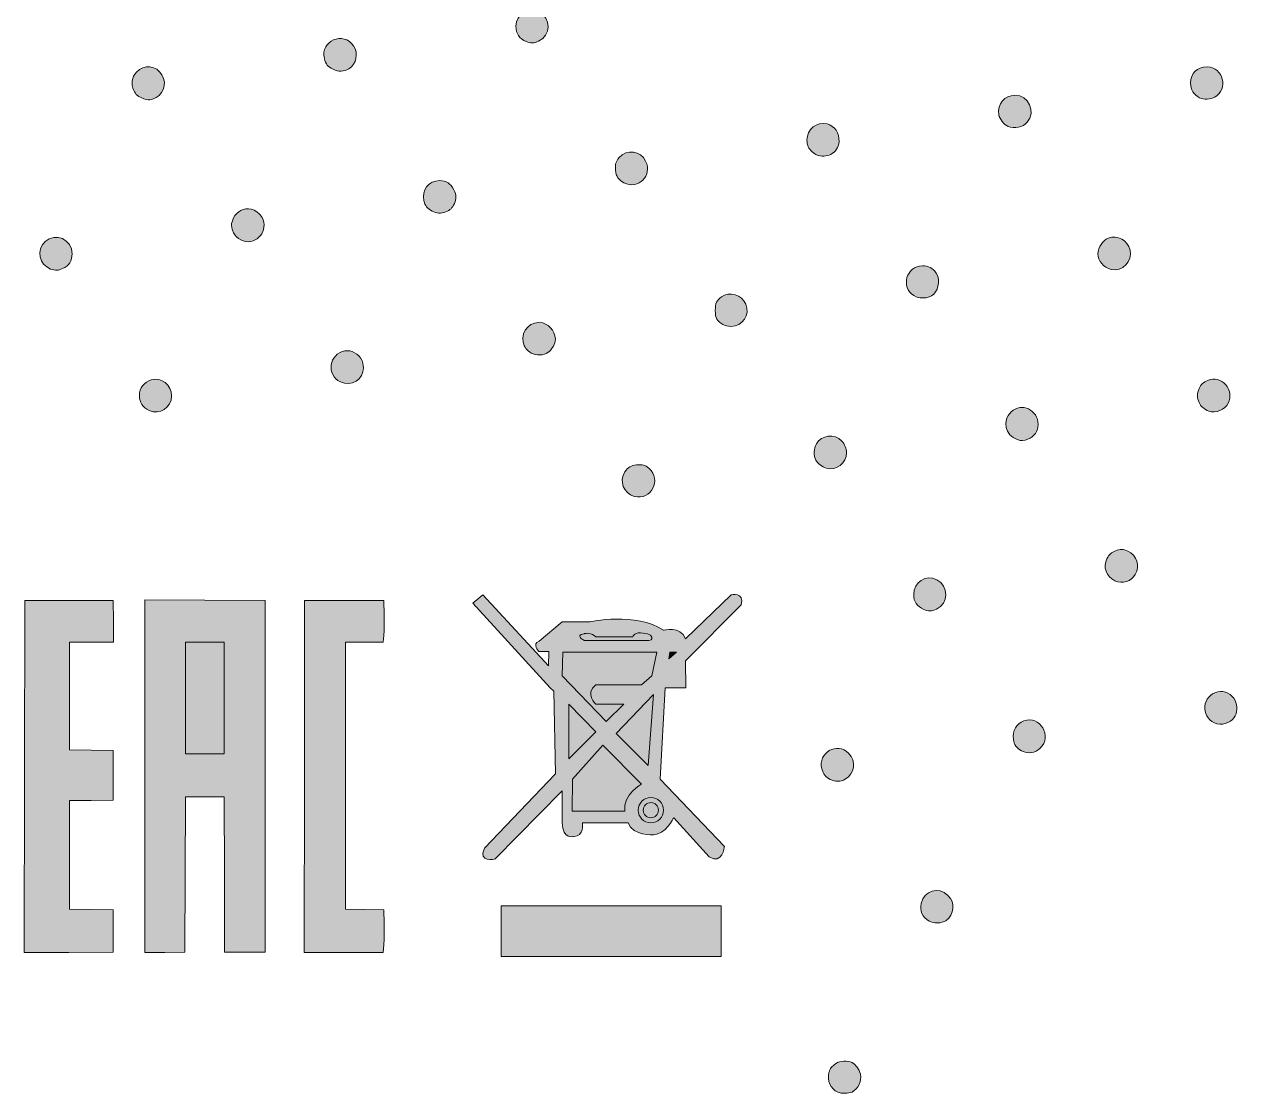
# Model space of a CAD drawing. Extents: x 0 to 500, y 2 to 498.
# Drawn here: x 376.7 to 500, y 2.3 to 111 of the extents above; entities that cross this region are included whole.
import ezdxf

# ---------------------------------------------------------------- set-up
doc = ezdxf.new("R2010")
doc.units = 0
doc.header["$MEASUREMENT"] = 0
doc.layers.add('LAYER_1', color=7, linetype='Continuous', lineweight=0)

# ---------------------------------------------------------------- blocks, each defined once
blk = doc.blocks.new('Block_0')
at = {"layer": 'LAYER_1', "true_color": 0x000000, "transparency": 33554687}
h = blk.add_hatch(color=18, dxfattribs=at)
h.dxf.hatch_style = 2
edge = h.paths.add_edge_path()
edge.add_spline(control_points=[(429.02, 112.25), (427.93, 112.8), (426.69, 112.01), (426.69, 110.76), (426.69, 110.02), (427.02, 109.51), (427.72, 109.21), (428.16, 109.02), (428.53, 109.03), (428.99, 109.24), (430.26, 109.82), (430.27, 111.61), (429.02, 112.25)], knot_values=[0, 0, 0, 0, 1, 1, 1, 2, 2, 2, 3, 3, 3, 4, 4, 4, 4], degree=3, periodic=0)
h = blk.add_hatch(color=18, dxfattribs=at)
h.dxf.hatch_style = 2
edge = h.paths.add_edge_path()
edge.add_spline(control_points=[(410.19, 108.77), (409.18, 110.3), (406.77, 109.28), (407.22, 107.5), (407.37, 106.9), (407.55, 106.67), (408.1, 106.4), (408.66, 106.11), (409.19, 106.13), (409.71, 106.45), (410.47, 106.92), (410.7, 108.01), (410.19, 108.77)], knot_values=[0, 0, 0, 0, 1, 1, 1, 2, 2, 2, 3, 3, 3, 4, 4, 4, 4], degree=3, periodic=0)
h = blk.add_hatch(color=18, dxfattribs=at)
h.dxf.hatch_style = 2
edge = h.paths.add_edge_path()
edge.add_spline(control_points=[(390.71, 105.83), (390.16, 106.78), (388.87, 106.91), (388.12, 106.11), (387.63, 105.59), (387.54, 104.91), (387.85, 104.23), (388.04, 103.81), (388.3, 103.6), (388.86, 103.4), (389.29, 103.24), (389.32, 103.24), (389.75, 103.36), (390.82, 103.66), (391.29, 104.85), (390.71, 105.83)], knot_values=[0, 0, 0, 0, 1, 1, 1, 2, 2, 2, 3, 3, 3, 4, 4, 4, 5, 5, 5, 5], degree=3, periodic=0)
h = blk.add_hatch(color=18, dxfattribs=at)
h.dxf.hatch_style = 2
edge = h.paths.add_edge_path()
edge.add_spline(control_points=[(496.93, 106.63), (495.91, 106.63), (495.25, 105.99), (495.25, 104.99), (495.25, 104.29), (495.53, 103.84), (496.17, 103.5), (496.57, 103.3), (497.29, 103.32), (497.7, 103.55), (499.14, 104.36), (498.57, 106.63), (496.93, 106.63)], knot_values=[0, 0, 0, 0, 1, 1, 1, 2, 2, 2, 3, 3, 3, 4, 4, 4, 4], degree=3, periodic=0)
h = blk.add_hatch(color=18, dxfattribs=at)
h.dxf.hatch_style = 2
edge = h.paths.add_edge_path()
edge.add_spline(control_points=[(477.4, 103.75), (476.33, 103.75), (475.59, 102.84), (475.77, 101.76), (475.84, 101.32), (476.28, 100.77), (476.7, 100.59), (477.36, 100.3), (478.21, 100.49), (478.65, 101.01), (479.56, 102.09), (478.8, 103.75), (477.4, 103.75)], knot_values=[0, 0, 0, 0, 1, 1, 1, 2, 2, 2, 3, 3, 3, 4, 4, 4, 4], degree=3, periodic=0)
h = blk.add_hatch(color=18, dxfattribs=at)
h.dxf.hatch_style = 2
edge = h.paths.add_edge_path()
edge.add_spline(control_points=[(459.52, 99.05), (459.58, 99.93), (459.11, 100.62), (458.3, 100.84), (457.28, 101.11), (456.26, 100.28), (456.26, 99.19), (456.26, 98.96), (456.32, 98.65), (456.39, 98.51), (456.56, 98.18), (456.99, 97.78), (457.29, 97.66), (457.67, 97.51), (458.3, 97.54), (458.69, 97.74), (459.21, 98.01), (459.47, 98.42), (459.52, 99.05)], knot_values=[0, 0, 0, 0, 1, 1, 1, 2, 2, 2, 3, 3, 3, 4, 4, 4, 5, 5, 5, 6, 6, 6, 6], degree=3, periodic=0)
h = blk.add_hatch(color=18, dxfattribs=at)
h.dxf.hatch_style = 2
edge = h.paths.add_edge_path()
edge.add_spline(control_points=[(437.17, 97.41), (436.83, 97.01), (436.76, 96.76), (436.81, 96.12), (436.86, 95.5), (437.12, 95.12), (437.66, 94.85), (439.13, 94.13), (440.59, 95.59), (439.87, 97.06), (439.35, 98.13), (437.97, 98.31), (437.17, 97.41)], knot_values=[0, 0, 0, 0, 1, 1, 1, 2, 2, 2, 3, 3, 3, 4, 4, 4, 4], degree=3, periodic=0)
h = blk.add_hatch(color=18, dxfattribs=at)
h.dxf.hatch_style = 2
edge = h.paths.add_edge_path()
edge.add_spline(control_points=[(420.43, 92.74), (420.66, 93.24), (420.65, 93.6), (420.37, 94.14), (420.05, 94.79), (419.6, 95.08), (418.93, 95.07), (417.81, 95.07), (417.07, 94.12), (417.33, 93.02), (417.44, 92.53), (417.69, 92.22), (418.17, 91.97), (418.64, 91.72), (419.07, 91.7), (419.55, 91.9), (420.02, 92.09), (420.23, 92.29), (420.43, 92.74)], knot_values=[0, 0, 0, 0, 1, 1, 1, 2, 2, 2, 3, 3, 3, 4, 4, 4, 5, 5, 5, 6, 6, 6, 6], degree=3, periodic=0)
h = blk.add_hatch(color=18, dxfattribs=at)
h.dxf.hatch_style = 2
edge = h.paths.add_edge_path()
edge.add_spline(control_points=[(399.79, 92.18), (399.04, 92.32), (398.33, 91.97), (397.98, 91.29), (397.87, 91.06), (397.77, 90.72), (397.77, 90.54), (397.78, 89.84), (398.3, 89.15), (398.97, 88.94), (400.39, 88.52), (401.59, 90.02), (400.88, 91.34), (400.7, 91.68), (400.13, 92.12), (399.79, 92.18)], knot_values=[0, 0, 0, 0, 1, 1, 1, 2, 2, 2, 3, 3, 3, 4, 4, 4, 5, 5, 5, 5], degree=3, periodic=0)
h = blk.add_hatch(color=18, dxfattribs=at)
h.dxf.hatch_style = 2
edge = h.paths.add_edge_path()
edge.add_spline(control_points=[(381.58, 87.64), (381.58, 89.11), (379.89, 89.86), (378.84, 88.87), (377.92, 88.01), (378.22, 86.51), (379.4, 86.09), (379.89, 85.91), (380.16, 85.92), (380.6, 86.13), (381.26, 86.43), (381.58, 86.93), (381.58, 87.64)], knot_values=[0, 0, 0, 0, 1, 1, 1, 2, 2, 2, 3, 3, 3, 4, 4, 4, 4], degree=3, periodic=0)
h = blk.add_hatch(color=18, dxfattribs=at)
h.dxf.hatch_style = 2
edge = h.paths.add_edge_path()
edge.add_spline(control_points=[(486.89, 89.22), (486.32, 89), (485.84, 88.28), (485.83, 87.64), (485.83, 86.92), (486.41, 86.22), (487.17, 86.04), (488.29, 85.77), (489.4, 86.9), (489.11, 88), (488.83, 89.04), (487.84, 89.58), (486.89, 89.22)], knot_values=[0, 0, 0, 0, 1, 1, 1, 2, 2, 2, 3, 3, 3, 4, 4, 4, 4], degree=3, periodic=0)
h = blk.add_hatch(color=18, dxfattribs=at)
h.dxf.hatch_style = 2
edge = h.paths.add_edge_path()
edge.add_spline(control_points=[(469.62, 84.68), (469.65, 85.18), (469.62, 85.3), (469.38, 85.68), (469.05, 86.19), (468.61, 86.42), (467.99, 86.42), (466.36, 86.41), (465.74, 84.22), (467.14, 83.38), (467.43, 83.21), (467.67, 83.15), (468.03, 83.15), (468.98, 83.14), (469.56, 83.7), (469.62, 84.68)], knot_values=[0, 0, 0, 0, 1, 1, 1, 2, 2, 2, 3, 3, 3, 4, 4, 4, 5, 5, 5, 5], degree=3, periodic=0)
h = blk.add_hatch(color=18, dxfattribs=at)
h.dxf.hatch_style = 2
edge = h.paths.add_edge_path()
edge.add_spline(control_points=[(450.05, 82.52), (449.64, 83.47), (448.37, 83.86), (447.57, 83.26), (447.07, 82.89), (446.95, 82.62), (446.95, 81.88), (446.95, 81.09), (447.1, 80.8), (447.7, 80.46), (447.95, 80.32), (448.23, 80.25), (448.54, 80.25), (449.71, 80.25), (450.51, 81.44), (450.05, 82.52)], knot_values=[0, 0, 0, 0, 1, 1, 1, 2, 2, 2, 3, 3, 3, 4, 4, 4, 5, 5, 5, 5], degree=3, periodic=0)
h = blk.add_hatch(color=18, dxfattribs=at)
h.dxf.hatch_style = 2
edge = h.paths.add_edge_path()
edge.add_spline(control_points=[(430.67, 78.72), (430.82, 79.47), (430.2, 80.4), (429.42, 80.61), (428.27, 80.92), (427.16, 79.82), (427.43, 78.64), (427.54, 78.14), (427.78, 77.82), (428.24, 77.55), (428.71, 77.28), (429.54, 77.3), (429.94, 77.59), (430.29, 77.85), (430.6, 78.33), (430.67, 78.72)], knot_values=[0, 0, 0, 0, 1, 1, 1, 2, 2, 2, 3, 3, 3, 4, 4, 4, 5, 5, 5, 5], degree=3, periodic=0)
h = blk.add_hatch(color=18, dxfattribs=at)
h.dxf.hatch_style = 2
edge = h.paths.add_edge_path()
edge.add_spline(control_points=[(411.03, 76.84), (410.71, 77.47), (409.93, 77.88), (409.3, 77.77), (407.67, 77.47), (407.37, 75.3), (408.86, 74.62), (409.97, 74.11), (411.18, 74.86), (411.18, 76.06), (411.18, 76.33), (411.11, 76.68), (411.03, 76.84)], knot_values=[0, 0, 0, 0, 1, 1, 1, 2, 2, 2, 3, 3, 3, 4, 4, 4, 4], degree=3, periodic=0)
h = blk.add_hatch(color=18, dxfattribs=at)
h.dxf.hatch_style = 2
edge = h.paths.add_edge_path()
edge.add_spline(control_points=[(499.08, 72.44), (499.75, 73.83), (498.38, 75.35), (496.99, 74.77), (496.52, 74.57), (496.31, 74.37), (496.11, 73.93), (495.89, 73.45), (495.89, 73), (496.11, 72.51), (496.29, 72.12), (496.62, 71.83), (497.1, 71.65), (497.1, 71.65), (497.1, 71.65), (497.1, 71.65), (497.8, 71.39), (498.74, 71.77), (499.08, 72.44)], knot_values=[0, 0, 0, 0, 1, 1, 1, 2, 2, 2, 3, 3, 3, 4, 4, 4, 5, 5, 5, 6, 6, 6, 6], degree=3, periodic=0)
h = blk.add_hatch(color=18, dxfattribs=at)
h.dxf.hatch_style = 2
edge = h.paths.add_edge_path()
edge.add_spline(control_points=[(389.63, 74.83), (388.89, 74.6), (388.42, 73.98), (388.42, 73.23), (388.42, 72.52), (388.74, 72.03), (389.4, 71.71), (390.47, 71.2), (391.69, 72), (391.69, 73.19), (391.68, 74.3), (390.64, 75.13), (389.63, 74.83)], knot_values=[0, 0, 0, 0, 1, 1, 1, 2, 2, 2, 3, 3, 3, 4, 4, 4, 4], degree=3, periodic=0)
h = blk.add_hatch(color=18, dxfattribs=at)
h.dxf.hatch_style = 2
edge = h.paths.add_edge_path()
edge.add_spline(control_points=[(478.7, 68.78), (479.38, 69.07), (479.75, 69.59), (479.75, 70.28), (479.75, 71.79), (478.08, 72.57), (477, 71.56), (476.06, 70.68), (476.41, 69.18), (477.64, 68.75), (477.64, 68.75), (477.64, 68.75), (477.64, 68.75), (478.04, 68.61), (478.3, 68.62), (478.7, 68.78)], knot_values=[0, 0, 0, 0, 1, 1, 1, 2, 2, 2, 3, 3, 3, 4, 4, 4, 5, 5, 5, 5], degree=3, periodic=0)
h = blk.add_hatch(color=18, dxfattribs=at)
h.dxf.hatch_style = 2
edge = h.paths.add_edge_path()
edge.add_spline(control_points=[(459.78, 68.63), (459.08, 69.39), (457.74, 69.22), (457.22, 68.31), (456.97, 67.87), (456.93, 67.09), (457.15, 66.67), (457.32, 66.33), (457.8, 65.97), (458.22, 65.85), (459.23, 65.56), (460.28, 66.37), (460.28, 67.42), (460.28, 67.84), (460.1, 68.27), (459.78, 68.63)], knot_values=[0, 0, 0, 0, 1, 1, 1, 2, 2, 2, 3, 3, 3, 4, 4, 4, 5, 5, 5, 5], degree=3, periodic=0)
h = blk.add_hatch(color=18, dxfattribs=at)
h.dxf.hatch_style = 2
edge = h.paths.add_edge_path()
edge.add_spline(control_points=[(438.93, 66.18), (438.42, 66.13), (438.07, 65.92), (437.76, 65.48), (437.14, 64.55), (437.63, 63.26), (438.71, 62.98), (440.44, 62.54), (441.55, 64.65), (440.2, 65.83), (439.81, 66.17), (439.55, 66.24), (438.93, 66.18)], knot_values=[0, 0, 0, 0, 1, 1, 1, 2, 2, 2, 3, 3, 3, 4, 4, 4, 4], degree=3, periodic=0)
h = blk.add_hatch(color=18, dxfattribs=at)
h.dxf.hatch_style = 2
edge = h.paths.add_edge_path()
edge.add_spline(control_points=[(488.88, 57.42), (488.41, 57.63), (488.08, 57.64), (487.63, 57.45), (487.19, 57.27), (486.97, 57.07), (486.75, 56.64), (486.32, 55.79), (486.67, 54.82), (487.56, 54.41), (488.34, 54.05), (489.2, 54.31), (489.63, 55.04), (490.13, 55.89), (489.77, 57.01), (488.88, 57.42)], knot_values=[0, 0, 0, 0, 1, 1, 1, 2, 2, 2, 3, 3, 3, 4, 4, 4, 5, 5, 5, 5], degree=3, periodic=0)
h = blk.add_hatch(color=18, dxfattribs=at)
h.dxf.hatch_style = 2
edge = h.paths.add_edge_path()
edge.add_spline(control_points=[(469.42, 51.51), (470.68, 52.08), (470.7, 53.87), (469.45, 54.51), (468.36, 55.07), (467.11, 54.27), (467.11, 53.01), (467.11, 52.28), (467.45, 51.78), (468.14, 51.48), (468.14, 51.48), (468.14, 51.48), (468.14, 51.48), (468.58, 51.29), (468.95, 51.3), (469.42, 51.51)], knot_values=[0, 0, 0, 0, 1, 1, 1, 2, 2, 2, 3, 3, 3, 4, 4, 4, 5, 5, 5, 5], degree=3, periodic=0)
h = blk.add_hatch(color=18, dxfattribs=at)
h.dxf.hatch_style = 2
edge = h.paths.add_edge_path()
edge.add_spline(control_points=[(499.78, 42.23), (499.43, 42.92), (498.73, 43.27), (498.01, 43.11), (496.44, 42.76), (496.21, 40.6), (497.67, 39.95), (498.34, 39.65), (499.27, 39.9), (499.69, 40.49), (500, 40.92), (500.04, 41.72), (499.78, 42.23)], knot_values=[0, 0, 0, 0, 1, 1, 1, 2, 2, 2, 3, 3, 3, 4, 4, 4, 4], degree=3, periodic=0)
h = blk.add_hatch(color=18, dxfattribs=at)
h.dxf.hatch_style = 2
edge = h.paths.add_edge_path()
edge.add_spline(control_points=[(478.3, 40.15), (477.52, 39.85), (477.14, 39.18), (477.24, 38.28), (477.3, 37.75), (477.58, 37.36), (478.08, 37.11), (478.75, 36.78), (479.44, 36.88), (479.97, 37.37), (481.25, 38.57), (479.93, 40.77), (478.3, 40.15)], knot_values=[0, 0, 0, 0, 1, 1, 1, 2, 2, 2, 3, 3, 3, 4, 4, 4, 4], degree=3, periodic=0)
h = blk.add_hatch(color=18, dxfattribs=at)
h.dxf.hatch_style = 2
edge = h.paths.add_edge_path()
edge.add_spline(control_points=[(460.5, 36.86), (459.34, 38.07), (457.33, 36.91), (457.77, 35.29), (457.91, 34.75), (458.16, 34.44), (458.62, 34.21), (459.14, 33.96), (459.67, 33.96), (460.14, 34.23), (461.12, 34.79), (461.3, 36.05), (460.5, 36.86)], knot_values=[0, 0, 0, 0, 1, 1, 1, 2, 2, 2, 3, 3, 3, 4, 4, 4, 4], degree=3, periodic=0)
h = blk.add_hatch(color=18, dxfattribs=at)
h.dxf.hatch_style = 2
edge = h.paths.add_edge_path()
edge.add_spline(control_points=[(470.59, 22.42), (469.66, 23.35), (468.15, 22.9), (467.86, 21.61), (467.7, 20.88), (468, 20.2), (468.67, 19.81), (469.13, 19.54), (469.97, 19.56), (470.37, 19.85), (471.26, 20.52), (471.36, 21.65), (470.59, 22.42)], knot_values=[0, 0, 0, 0, 1, 1, 1, 2, 2, 2, 3, 3, 3, 4, 4, 4, 4], degree=3, periodic=0)
h = blk.add_hatch(color=18, dxfattribs=at)
h.dxf.hatch_style = 2
edge = h.paths.add_edge_path()
edge.add_spline(control_points=[(460.84, 2.43), (461.48, 2.76), (461.85, 3.56), (461.7, 4.25), (461.59, 4.72), (461.21, 5.24), (460.84, 5.43), (460.39, 5.66), (459.62, 5.61), (459.2, 5.32), (458.74, 5.01), (458.63, 4.86), (458.5, 4.41), (458.28, 3.62), (458.68, 2.74), (459.39, 2.42), (459.39, 2.42), (459.39, 2.42), (459.39, 2.42), (459.77, 2.26), (460.51, 2.26), (460.84, 2.43)], knot_values=[0, 0, 0, 0, 1, 1, 1, 2, 2, 2, 3, 3, 3, 4, 4, 4, 5, 5, 5, 6, 6, 6, 7, 7, 7, 7], degree=3, periodic=0)
at = {"layer": 'LAYER_1'}
for points, knots in [([(429.02, 112.25), (427.93, 112.8), (426.69, 112.01), (426.69, 110.76), (426.69, 110.02), (427.02, 109.51), (427.72, 109.21), (428.16, 109.02), (428.53, 109.03), (428.99, 109.24), (430.26, 109.82), (430.27, 111.61), (429.02, 112.25)], [0, 0, 0, 0, 1, 1, 1, 2, 2, 2, 3, 3, 3, 4, 4, 4, 4]), ([(410.19, 108.77), (409.18, 110.3), (406.77, 109.28), (407.22, 107.5), (407.37, 106.9), (407.55, 106.67), (408.1, 106.4), (408.66, 106.11), (409.19, 106.13), (409.71, 106.45), (410.47, 106.92), (410.7, 108.01), (410.19, 108.77)], [0, 0, 0, 0, 1, 1, 1, 2, 2, 2, 3, 3, 3, 4, 4, 4, 4]), ([(390.71, 105.83), (390.16, 106.78), (388.87, 106.91), (388.12, 106.11), (387.63, 105.59), (387.54, 104.91), (387.85, 104.23), (388.04, 103.81), (388.3, 103.6), (388.86, 103.4), (389.29, 103.24), (389.32, 103.24), (389.75, 103.36), (390.82, 103.66), (391.29, 104.85), (390.71, 105.83)], [0, 0, 0, 0, 1, 1, 1, 2, 2, 2, 3, 3, 3, 4, 4, 4, 5, 5, 5, 5]), ([(496.93, 106.63), (495.91, 106.63), (495.25, 105.99), (495.25, 104.99), (495.25, 104.29), (495.53, 103.84), (496.17, 103.5), (496.57, 103.3), (497.29, 103.32), (497.7, 103.55), (499.14, 104.36), (498.57, 106.63), (496.93, 106.63)], [0, 0, 0, 0, 1, 1, 1, 2, 2, 2, 3, 3, 3, 4, 4, 4, 4]), ([(477.4, 103.75), (476.33, 103.75), (475.59, 102.84), (475.77, 101.76), (475.84, 101.32), (476.28, 100.77), (476.7, 100.59), (477.36, 100.3), (478.21, 100.49), (478.65, 101.01), (479.56, 102.09), (478.8, 103.75), (477.4, 103.75)], [0, 0, 0, 0, 1, 1, 1, 2, 2, 2, 3, 3, 3, 4, 4, 4, 4]), ([(459.52, 99.05), (459.58, 99.93), (459.11, 100.62), (458.3, 100.84), (457.28, 101.11), (456.26, 100.28), (456.26, 99.19), (456.26, 98.96), (456.32, 98.65), (456.39, 98.51), (456.56, 98.18), (456.99, 97.78), (457.29, 97.66), (457.67, 97.51), (458.3, 97.54), (458.69, 97.74), (459.21, 98.01), (459.47, 98.42), (459.52, 99.05)], [0, 0, 0, 0, 1, 1, 1, 2, 2, 2, 3, 3, 3, 4, 4, 4, 5, 5, 5, 6, 6, 6, 6]), ([(437.17, 97.41), (436.83, 97.01), (436.76, 96.76), (436.81, 96.12), (436.86, 95.5), (437.12, 95.12), (437.66, 94.85), (439.13, 94.13), (440.59, 95.59), (439.87, 97.06), (439.35, 98.13), (437.97, 98.31), (437.17, 97.41)], [0, 0, 0, 0, 1, 1, 1, 2, 2, 2, 3, 3, 3, 4, 4, 4, 4]), ([(420.43, 92.74), (420.66, 93.24), (420.65, 93.6), (420.37, 94.14), (420.05, 94.79), (419.6, 95.08), (418.93, 95.07), (417.81, 95.07), (417.07, 94.12), (417.33, 93.02), (417.44, 92.53), (417.69, 92.22), (418.17, 91.97), (418.64, 91.72), (419.07, 91.7), (419.55, 91.9), (420.02, 92.09), (420.23, 92.29), (420.43, 92.74)], [0, 0, 0, 0, 1, 1, 1, 2, 2, 2, 3, 3, 3, 4, 4, 4, 5, 5, 5, 6, 6, 6, 6]), ([(399.79, 92.18), (399.04, 92.32), (398.33, 91.97), (397.98, 91.29), (397.87, 91.06), (397.77, 90.72), (397.77, 90.54), (397.78, 89.84), (398.3, 89.15), (398.97, 88.94), (400.39, 88.52), (401.59, 90.02), (400.88, 91.34), (400.7, 91.68), (400.13, 92.12), (399.79, 92.18)], [0, 0, 0, 0, 1, 1, 1, 2, 2, 2, 3, 3, 3, 4, 4, 4, 5, 5, 5, 5]), ([(381.58, 87.64), (381.58, 89.11), (379.89, 89.86), (378.84, 88.87), (377.92, 88.01), (378.22, 86.51), (379.4, 86.09), (379.89, 85.91), (380.16, 85.92), (380.6, 86.13), (381.26, 86.43), (381.58, 86.93), (381.58, 87.64)], [0, 0, 0, 0, 1, 1, 1, 2, 2, 2, 3, 3, 3, 4, 4, 4, 4]), ([(486.89, 89.22), (486.32, 89), (485.84, 88.28), (485.83, 87.64), (485.83, 86.92), (486.41, 86.22), (487.17, 86.04), (488.29, 85.77), (489.4, 86.9), (489.11, 88), (488.83, 89.04), (487.84, 89.58), (486.89, 89.22)], [0, 0, 0, 0, 1, 1, 1, 2, 2, 2, 3, 3, 3, 4, 4, 4, 4]), ([(469.62, 84.68), (469.65, 85.18), (469.62, 85.3), (469.38, 85.68), (469.05, 86.19), (468.61, 86.42), (467.99, 86.42), (466.36, 86.41), (465.74, 84.22), (467.14, 83.38), (467.43, 83.21), (467.67, 83.15), (468.03, 83.15), (468.98, 83.14), (469.56, 83.7), (469.62, 84.68)], [0, 0, 0, 0, 1, 1, 1, 2, 2, 2, 3, 3, 3, 4, 4, 4, 5, 5, 5, 5]), ([(450.05, 82.52), (449.64, 83.47), (448.37, 83.86), (447.57, 83.26), (447.07, 82.89), (446.95, 82.62), (446.95, 81.88), (446.95, 81.09), (447.1, 80.8), (447.7, 80.46), (447.95, 80.32), (448.23, 80.25), (448.54, 80.25), (449.71, 80.25), (450.51, 81.44), (450.05, 82.52)], [0, 0, 0, 0, 1, 1, 1, 2, 2, 2, 3, 3, 3, 4, 4, 4, 5, 5, 5, 5]), ([(430.67, 78.72), (430.82, 79.47), (430.2, 80.4), (429.42, 80.61), (428.27, 80.92), (427.16, 79.82), (427.43, 78.64), (427.54, 78.14), (427.78, 77.82), (428.24, 77.55), (428.71, 77.28), (429.54, 77.3), (429.94, 77.59), (430.29, 77.85), (430.6, 78.33), (430.67, 78.72)], [0, 0, 0, 0, 1, 1, 1, 2, 2, 2, 3, 3, 3, 4, 4, 4, 5, 5, 5, 5]), ([(411.03, 76.84), (410.71, 77.47), (409.93, 77.88), (409.3, 77.77), (407.67, 77.47), (407.37, 75.3), (408.86, 74.62), (409.97, 74.11), (411.18, 74.86), (411.18, 76.06), (411.18, 76.33), (411.11, 76.68), (411.03, 76.84)], [0, 0, 0, 0, 1, 1, 1, 2, 2, 2, 3, 3, 3, 4, 4, 4, 4]), ([(499.08, 72.44), (499.75, 73.83), (498.38, 75.35), (496.99, 74.77), (496.52, 74.57), (496.31, 74.37), (496.11, 73.93), (495.89, 73.45), (495.89, 73), (496.11, 72.51), (496.29, 72.12), (496.62, 71.83), (497.1, 71.65), (497.1, 71.65), (497.1, 71.65), (497.1, 71.65), (497.8, 71.39), (498.74, 71.77), (499.08, 72.44)], [0, 0, 0, 0, 1, 1, 1, 2, 2, 2, 3, 3, 3, 4, 4, 4, 5, 5, 5, 6, 6, 6, 6]), ([(389.63, 74.83), (388.89, 74.6), (388.42, 73.98), (388.42, 73.23), (388.42, 72.52), (388.74, 72.03), (389.4, 71.71), (390.47, 71.2), (391.69, 72), (391.69, 73.19), (391.68, 74.3), (390.64, 75.13), (389.63, 74.83)], [0, 0, 0, 0, 1, 1, 1, 2, 2, 2, 3, 3, 3, 4, 4, 4, 4]), ([(478.7, 68.78), (479.38, 69.07), (479.75, 69.59), (479.75, 70.28), (479.75, 71.79), (478.08, 72.57), (477, 71.56), (476.06, 70.68), (476.41, 69.18), (477.64, 68.75), (477.64, 68.75), (477.64, 68.75), (477.64, 68.75), (478.04, 68.61), (478.3, 68.62), (478.7, 68.78)], [0, 0, 0, 0, 1, 1, 1, 2, 2, 2, 3, 3, 3, 4, 4, 4, 5, 5, 5, 5]), ([(459.78, 68.63), (459.08, 69.39), (457.74, 69.22), (457.22, 68.31), (456.97, 67.87), (456.93, 67.09), (457.15, 66.67), (457.32, 66.33), (457.8, 65.97), (458.22, 65.85), (459.23, 65.56), (460.28, 66.37), (460.28, 67.42), (460.28, 67.84), (460.1, 68.27), (459.78, 68.63)], [0, 0, 0, 0, 1, 1, 1, 2, 2, 2, 3, 3, 3, 4, 4, 4, 5, 5, 5, 5]), ([(438.93, 66.18), (438.42, 66.13), (438.07, 65.92), (437.76, 65.48), (437.14, 64.55), (437.63, 63.26), (438.71, 62.98), (440.44, 62.54), (441.55, 64.65), (440.2, 65.83), (439.81, 66.17), (439.55, 66.24), (438.93, 66.18)], [0, 0, 0, 0, 1, 1, 1, 2, 2, 2, 3, 3, 3, 4, 4, 4, 4]), ([(488.88, 57.42), (488.41, 57.63), (488.08, 57.64), (487.63, 57.45), (487.19, 57.27), (486.97, 57.07), (486.75, 56.64), (486.32, 55.79), (486.67, 54.82), (487.56, 54.41), (488.34, 54.05), (489.2, 54.31), (489.63, 55.04), (490.13, 55.89), (489.77, 57.01), (488.88, 57.42)], [0, 0, 0, 0, 1, 1, 1, 2, 2, 2, 3, 3, 3, 4, 4, 4, 5, 5, 5, 5]), ([(469.42, 51.51), (470.68, 52.08), (470.7, 53.87), (469.45, 54.51), (468.36, 55.07), (467.11, 54.27), (467.11, 53.01), (467.11, 52.28), (467.45, 51.78), (468.14, 51.48), (468.14, 51.48), (468.14, 51.48), (468.14, 51.48), (468.58, 51.29), (468.95, 51.3), (469.42, 51.51)], [0, 0, 0, 0, 1, 1, 1, 2, 2, 2, 3, 3, 3, 4, 4, 4, 5, 5, 5, 5]), ([(499.78, 42.23), (499.43, 42.92), (498.73, 43.27), (498.01, 43.11), (496.44, 42.76), (496.21, 40.6), (497.67, 39.95), (498.34, 39.65), (499.27, 39.9), (499.69, 40.49), (500, 40.92), (500.04, 41.72), (499.78, 42.23)], [0, 0, 0, 0, 1, 1, 1, 2, 2, 2, 3, 3, 3, 4, 4, 4, 4]), ([(478.3, 40.15), (477.52, 39.85), (477.14, 39.18), (477.24, 38.28), (477.3, 37.75), (477.58, 37.36), (478.08, 37.11), (478.75, 36.78), (479.44, 36.88), (479.97, 37.37), (481.25, 38.57), (479.93, 40.77), (478.3, 40.15)], [0, 0, 0, 0, 1, 1, 1, 2, 2, 2, 3, 3, 3, 4, 4, 4, 4]), ([(460.5, 36.86), (459.34, 38.07), (457.33, 36.91), (457.77, 35.29), (457.91, 34.75), (458.16, 34.44), (458.62, 34.21), (459.14, 33.96), (459.67, 33.96), (460.14, 34.23), (461.12, 34.79), (461.3, 36.05), (460.5, 36.86)], [0, 0, 0, 0, 1, 1, 1, 2, 2, 2, 3, 3, 3, 4, 4, 4, 4]), ([(470.59, 22.42), (469.66, 23.35), (468.15, 22.9), (467.86, 21.61), (467.7, 20.88), (468, 20.2), (468.67, 19.81), (469.13, 19.54), (469.97, 19.56), (470.37, 19.85), (471.26, 20.52), (471.36, 21.65), (470.59, 22.42)], [0, 0, 0, 0, 1, 1, 1, 2, 2, 2, 3, 3, 3, 4, 4, 4, 4]), ([(460.84, 2.43), (461.48, 2.76), (461.85, 3.56), (461.7, 4.25), (461.59, 4.72), (461.21, 5.24), (460.84, 5.43), (460.39, 5.66), (459.62, 5.61), (459.2, 5.32), (458.74, 5.01), (458.63, 4.86), (458.5, 4.41), (458.28, 3.62), (458.68, 2.74), (459.39, 2.42), (459.39, 2.42), (459.39, 2.42), (459.39, 2.42), (459.77, 2.26), (460.51, 2.26), (460.84, 2.43)], [0, 0, 0, 0, 1, 1, 1, 2, 2, 2, 3, 3, 3, 4, 4, 4, 5, 5, 5, 6, 6, 6, 7, 7, 7, 7])]:
    blk.add_open_spline(points, degree=3, knots=knots, dxfattribs=at)

msp = doc.modelspace()

# ---------------------------------------------------------------- hatches: boundary and pattern name
at = {"layer": 'LAYER_1', "true_color": 0x000000, "transparency": 33554687}
h = msp.add_hatch(color=18, dxfattribs=at)
h.dxf.hatch_style = 2
edge = h.paths.add_edge_path()
edge.add_spline(control_points=[(430.15, 43.53), (430.15, 43.53), (422.29, 52.11), (422.29, 52.11), (422.29, 52.11), (423.32, 52.97), (423.32, 52.97), (423.32, 52.97), (430.01, 45.76), (430.01, 45.76), (430.01, 45.76), (430.02, 47.21), (430.02, 47.21), (430.02, 47.21), (429.02, 47.21), (429.02, 47.21), (429.02, 47.21), (428.26, 47.99), (429.05, 48.25), (429.05, 48.25), (431.39, 50.22), (431.39, 50.22), (431.39, 50.22), (434.13, 50.22), (434.13, 50.22), (434.13, 50.22), (438.94, 51.25), (441.69, 49.37), (441.69, 49.37), (443.41, 49.88), (443.92, 48.51), (443.92, 48.51), (448.56, 52.97), (448.56, 52.97), (448.56, 52.97), (449.93, 53.31), (449.59, 51.94), (449.59, 51.94), (443.92, 46.27), (443.92, 46.27), (443.92, 46.27), (443.95, 43.53), (443.95, 43.53), (443.95, 43.53), (441.85, 43.53), (441.85, 43.53), (441.85, 43.53), (441.35, 34.25), (441.35, 34.25), (441.35, 34.25), (447.87, 27.38), (447.87, 27.38), (447.87, 27.38), (447.7, 25.5), (446.33, 26.35), (446.33, 26.35), (442.72, 30.3), (442.72, 30.3), (442.72, 30.3), (441.86, 28.59), (440.66, 28.59), (440.66, 28.59), (438.6, 28.41), (438.08, 29.79), (438.08, 29.79), (433.45, 29.79), (433.45, 29.79), (433.45, 29.79), (433.62, 28.41), (432.59, 28.41), (432.59, 28.41), (431.39, 28.07), (431.39, 29.79), (431.39, 29.79), (431.39, 33.05), (431.39, 33.05), (431.39, 33.05), (424.56, 26.13), (424.56, 26.13), (424.56, 26.13), (422.8, 25.67), (423.49, 27.21), (423.49, 27.21), (430.7, 34.77), (430.7, 34.77), (430.7, 34.77), (430.53, 43.18), (430.53, 43.18), (430.53, 43.18), (430.15, 43.53), (430.15, 43.53)], knot_values=[0, 0, 0, 0, 1, 1, 1, 2, 2, 2, 3, 3, 3, 4, 4, 4, 5, 5, 5, 6, 6, 6, 7, 7, 7, 8, 8, 8, 9, 9, 9, 10, 10, 10, 11, 11, 11, 12, 12, 12, 13, 13, 13, 14, 14, 14, 15, 15, 15, 16, 16, 16, 17, 17, 17, 18, 18, 18, 19, 19, 19, 20, 20, 20, 21, 21, 21, 22, 22, 22, 23, 23, 23, 24, 24, 24, 25, 25, 25, 26, 26, 26, 27, 27, 27, 28, 28, 28, 29, 29, 29, 30, 30, 30, 30], degree=3, periodic=0)
h = msp.add_hatch(color=18, dxfattribs=at)
h.dxf.hatch_style = 2
h.paths.add_polyline_path([(376.74, 34.51), (376.76, 52.4), (381.26, 52.4), (385.75, 52.4), (385.77, 50.28), (385.8, 48.15), (383.55, 48.15), (381.3, 48.15), (381.3, 42.67), (381.3, 37.2), (383.53, 37.18), (385.75, 37.15), (385.75, 34.62), (385.75, 32.1), (383.53, 32.07), (381.3, 32.05), (381.3, 26.53), (381.3, 21.01), (383.53, 20.99), (385.75, 20.96), (385.75, 18.81), (385.75, 16.66), (381.23, 16.63), (376.72, 16.61)])
h = msp.add_hatch(color=18, dxfattribs=at)
h.dxf.hatch_style = 2
h.paths.add_polyline_path([(388.98, 34.53), (388.98, 52.45), (395.08, 52.43), (401.19, 52.4), (401.19, 34.53), (401.19, 16.66), (399.13, 16.66), (397.07, 16.66), (397.05, 24.54), (397.02, 32.43), (395.06, 32.43), (393.09, 32.43), (393.07, 24.54), (393.05, 16.66), (391.01, 16.63), (388.98, 16.61)])
h = msp.add_hatch(color=18, dxfattribs=at)
h.dxf.hatch_style = 2
edge = h.paths.add_edge_path()
edge.add_spline(control_points=[(413.29, 19.56), (413.31, 18.79), (413.29, 17.81), (413.26, 17.38), (413.26, 17.38), (413.2, 16.61), (413.2, 16.61), (413.2, 16.61), (409.18, 16.61), (409.18, 16.61), (409.18, 16.61), (405.16, 16.61), (405.16, 16.61), (405.16, 16.61), (405.19, 34.51), (405.19, 34.51), (405.19, 34.51), (405.21, 52.4), (405.21, 52.4), (405.21, 52.4), (409.24, 52.4), (409.24, 52.4), (409.24, 52.4), (413.26, 52.4), (413.26, 52.4), (413.26, 52.4), (413.29, 50.95), (413.29, 50.95), (413.3, 50.16), (413.29, 49.2), (413.26, 48.82), (413.26, 48.82), (413.2, 48.15), (413.2, 48.15), (413.2, 48.15), (411.29, 48.15), (411.29, 48.15), (411.29, 48.15), (409.38, 48.15), (409.38, 48.15), (409.38, 48.15), (409.38, 34.58), (409.38, 34.58), (409.38, 34.58), (409.38, 21.01), (409.38, 21.01), (409.38, 21.01), (411.32, 20.99), (411.32, 20.99), (411.32, 20.99), (413.26, 20.96), (413.26, 20.96), (413.26, 20.96), (413.29, 19.56), (413.29, 19.56)], knot_values=[0, 0, 0, 0, 1, 1, 1, 2, 2, 2, 3, 3, 3, 4, 4, 4, 5, 5, 5, 6, 6, 6, 7, 7, 7, 8, 8, 8, 9, 9, 9, 10, 10, 10, 11, 11, 11, 12, 12, 12, 13, 13, 13, 14, 14, 14, 15, 15, 15, 16, 16, 16, 17, 17, 17, 18, 18, 18, 18], degree=3, periodic=0)
h = msp.add_hatch(color=18, dxfattribs=at)
h.dxf.hatch_style = 2
h.paths.add_polyline_path([(397.02, 42.48), (397.02, 48.15), (395.06, 48.15), (393.09, 48.15), (393.09, 42.48), (393.09, 36.82), (395.06, 36.82), (397.02, 36.82)])
h = msp.add_hatch(color=18, dxfattribs=at)
h.dxf.hatch_style = 2
edge = h.paths.add_edge_path()
edge.add_spline(control_points=[(433.62, 48.33), (433.62, 48.33), (432.59, 48.85), (433.62, 49.02), (433.62, 49.02), (434.13, 49.19), (434.65, 48.85), (434.65, 48.85), (434.82, 48.7), (434.82, 48.7), (434.82, 48.7), (438.56, 48.7), (438.56, 48.7), (438.56, 48.7), (438.77, 49.28), (439.63, 49.06), (439.63, 49.06), (440.49, 49.02), (440.49, 48.68), (440.49, 48.68), (440.61, 48.33), (440.2, 48.33), (440.2, 48.33), (433.62, 48.33), (433.62, 48.33)], knot_values=[0, 0, 0, 0, 1, 1, 1, 2, 2, 2, 3, 3, 3, 4, 4, 4, 5, 5, 5, 6, 6, 6, 7, 7, 7, 8, 8, 8, 8], degree=3, periodic=0)
h = msp.add_hatch(color=18, dxfattribs=at)
h.dxf.hatch_style = 2
edge = h.paths.add_edge_path()
edge.add_spline(control_points=[(435.85, 40.09), (435.85, 40.09), (437.66, 41.86), (437.66, 41.86), (437.66, 41.86), (434.82, 41.86), (434.82, 41.86), (434.82, 41.86), (433.62, 42.9), (434.82, 43.82), (434.82, 43.82), (439.46, 43.82), (439.46, 43.82), (439.46, 43.82), (440.49, 44.73), (440.49, 44.73), (440.49, 44.73), (441, 47.13), (441, 47.13), (441, 47.13), (431.45, 47.13), (431.45, 47.13), (431.45, 47.13), (431.39, 44.73), (431.39, 44.73), (431.39, 44.73), (435.85, 40.09), (435.85, 40.09)], knot_values=[0, 0, 0, 0, 1, 1, 1, 2, 2, 2, 3, 3, 3, 4, 4, 4, 5, 5, 5, 6, 6, 6, 7, 7, 7, 8, 8, 8, 9, 9, 9, 9], degree=3, periodic=0)
h = msp.add_hatch(color=18, dxfattribs=at)
h.dxf.hatch_style = 2
h.paths.add_polyline_path([(442.32, 47.13), (442.21, 46.45), (443, 47.13)])
h = msp.add_hatch(color=18, dxfattribs=at)
h.dxf.hatch_style = 2
h.paths.add_polyline_path([(436.88, 38.89), (440.66, 42.84), (440.14, 35.63)])
h = msp.add_hatch(color=18, dxfattribs=at)
h.dxf.hatch_style = 2
h.paths.add_polyline_path([(432.07, 36.31), (434.82, 39.06), (432.07, 41.86)])
h = msp.add_hatch(color=18, dxfattribs=at)
h.dxf.hatch_style = 2
edge = h.paths.add_edge_path()
edge.add_spline(control_points=[(432.42, 34.25), (432.42, 34.25), (435.51, 37.69), (435.51, 37.69), (435.51, 37.69), (439.46, 33.74), (439.46, 33.74), (439.46, 33.74), (437.57, 32.71), (437.74, 30.99), (437.74, 30.99), (432.39, 30.99), (432.39, 30.99), (432.39, 30.99), (432.42, 34.25), (432.42, 34.25)], knot_values=[0, 0, 0, 0, 1, 1, 1, 2, 2, 2, 3, 3, 3, 4, 4, 4, 5, 5, 5, 5], degree=3, periodic=0)
h = msp.add_hatch(color=18, dxfattribs=at)
h.dxf.hatch_style = 2
edge = h.paths.add_edge_path()
edge.add_arc((440.4, 31.08), 1.29, 0, 360)
h = msp.add_hatch(color=18, dxfattribs=at)
h.dxf.hatch_style = 2
edge = h.paths.add_edge_path()
edge.add_arc((440.4, 31.08), 0.773, 0, 360)
h = msp.add_hatch(color=18, dxfattribs=at)
h.dxf.hatch_style = 2
h.paths.add_polyline_path([(447.53, 16.22), (425.2, 16.22), (425.2, 21.37), (447.53, 21.37)])

# ---------------------------------------------------------------- linework, layer by layer
at = {"layer": 'LAYER_1'}
for points in [[(376.74, 34.51), (376.76, 52.4), (381.26, 52.4), (385.75, 52.4), (385.77, 50.28), (385.8, 48.15), (383.55, 48.15), (381.3, 48.15), (381.3, 42.67), (381.3, 37.2), (383.53, 37.18), (385.75, 37.15), (385.75, 34.62), (385.75, 32.1), (383.53, 32.07), (381.3, 32.05), (381.3, 26.53), (381.3, 21.01), (383.53, 20.99), (385.75, 20.96), (385.75, 18.81), (385.75, 16.66), (381.23, 16.63), (376.72, 16.61)], [(388.98, 34.53), (388.98, 52.45), (395.08, 52.43), (401.19, 52.4), (401.19, 34.53), (401.19, 16.66), (399.13, 16.66), (397.07, 16.66), (397.05, 24.54), (397.02, 32.43), (395.06, 32.43), (393.09, 32.43), (393.07, 24.54), (393.05, 16.66), (391.01, 16.63), (388.98, 16.61)], [(397.02, 42.48), (397.02, 48.15), (395.06, 48.15), (393.09, 48.15), (393.09, 42.48), (393.09, 36.82), (395.06, 36.82), (397.02, 36.82)], [(442.32, 47.13), (442.21, 46.45), (443, 47.13)], [(436.88, 38.89), (440.66, 42.84), (440.14, 35.63)], [(432.07, 36.31), (434.82, 39.06), (432.07, 41.86)], [(447.53, 16.22), (425.2, 16.22), (425.2, 21.37), (447.53, 21.37)]]:
    msp.add_lwpolyline(points, close=True, dxfattribs=at)
for radius in [1.29, 0.773]:
    msp.add_circle((440.4, 31.08), radius, dxfattribs=at)
for points, knots in [([(430.15, 43.53), (430.15, 43.53), (422.29, 52.11), (422.29, 52.11), (422.29, 52.11), (423.32, 52.97), (423.32, 52.97), (423.32, 52.97), (430.01, 45.76), (430.01, 45.76), (430.01, 45.76), (430.02, 47.21), (430.02, 47.21), (430.02, 47.21), (429.02, 47.21), (429.02, 47.21), (429.02, 47.21), (428.26, 47.99), (429.05, 48.25), (429.05, 48.25), (431.39, 50.22), (431.39, 50.22), (431.39, 50.22), (434.13, 50.22), (434.13, 50.22), (434.13, 50.22), (438.94, 51.25), (441.69, 49.37), (441.69, 49.37), (443.41, 49.88), (443.92, 48.51), (443.92, 48.51), (448.56, 52.97), (448.56, 52.97), (448.56, 52.97), (449.93, 53.31), (449.59, 51.94), (449.59, 51.94), (443.92, 46.27), (443.92, 46.27), (443.92, 46.27), (443.95, 43.53), (443.95, 43.53), (443.95, 43.53), (441.85, 43.53), (441.85, 43.53), (441.85, 43.53), (441.35, 34.25), (441.35, 34.25), (441.35, 34.25), (447.87, 27.38), (447.87, 27.38), (447.87, 27.38), (447.7, 25.5), (446.33, 26.35), (446.33, 26.35), (442.72, 30.3), (442.72, 30.3), (442.72, 30.3), (441.86, 28.59), (440.66, 28.59), (440.66, 28.59), (438.6, 28.41), (438.08, 29.79), (438.08, 29.79), (433.45, 29.79), (433.45, 29.79), (433.45, 29.79), (433.62, 28.41), (432.59, 28.41), (432.59, 28.41), (431.39, 28.07), (431.39, 29.79), (431.39, 29.79), (431.39, 33.05), (431.39, 33.05), (431.39, 33.05), (424.56, 26.13), (424.56, 26.13), (424.56, 26.13), (422.8, 25.67), (423.49, 27.21), (423.49, 27.21), (430.7, 34.77), (430.7, 34.77), (430.7, 34.77), (430.53, 43.18), (430.53, 43.18), (430.53, 43.18), (430.15, 43.53), (430.15, 43.53)], [0, 0, 0, 0, 1, 1, 1, 2, 2, 2, 3, 3, 3, 4, 4, 4, 5, 5, 5, 6, 6, 6, 7, 7, 7, 8, 8, 8, 9, 9, 9, 10, 10, 10, 11, 11, 11, 12, 12, 12, 13, 13, 13, 14, 14, 14, 15, 15, 15, 16, 16, 16, 17, 17, 17, 18, 18, 18, 19, 19, 19, 20, 20, 20, 21, 21, 21, 22, 22, 22, 23, 23, 23, 24, 24, 24, 25, 25, 25, 26, 26, 26, 27, 27, 27, 28, 28, 28, 29, 29, 29, 30, 30, 30, 30]), ([(413.29, 19.56), (413.31, 18.79), (413.29, 17.81), (413.26, 17.38), (413.26, 17.38), (413.2, 16.61), (413.2, 16.61), (413.2, 16.61), (409.18, 16.61), (409.18, 16.61), (409.18, 16.61), (405.16, 16.61), (405.16, 16.61), (405.16, 16.61), (405.19, 34.51), (405.19, 34.51), (405.19, 34.51), (405.21, 52.4), (405.21, 52.4), (405.21, 52.4), (409.24, 52.4), (409.24, 52.4), (409.24, 52.4), (413.26, 52.4), (413.26, 52.4), (413.26, 52.4), (413.29, 50.95), (413.29, 50.95), (413.3, 50.16), (413.29, 49.2), (413.26, 48.82), (413.26, 48.82), (413.2, 48.15), (413.2, 48.15), (413.2, 48.15), (411.29, 48.15), (411.29, 48.15), (411.29, 48.15), (409.38, 48.15), (409.38, 48.15), (409.38, 48.15), (409.38, 34.58), (409.38, 34.58), (409.38, 34.58), (409.38, 21.01), (409.38, 21.01), (409.38, 21.01), (411.32, 20.99), (411.32, 20.99), (411.32, 20.99), (413.26, 20.96), (413.26, 20.96), (413.26, 20.96), (413.29, 19.56), (413.29, 19.56)], [0, 0, 0, 0, 1, 1, 1, 2, 2, 2, 3, 3, 3, 4, 4, 4, 5, 5, 5, 6, 6, 6, 7, 7, 7, 8, 8, 8, 9, 9, 9, 10, 10, 10, 11, 11, 11, 12, 12, 12, 13, 13, 13, 14, 14, 14, 15, 15, 15, 16, 16, 16, 17, 17, 17, 18, 18, 18, 18]), ([(433.62, 48.33), (433.62, 48.33), (432.59, 48.85), (433.62, 49.02), (433.62, 49.02), (434.13, 49.19), (434.65, 48.85), (434.65, 48.85), (434.82, 48.7), (434.82, 48.7), (434.82, 48.7), (438.56, 48.7), (438.56, 48.7), (438.56, 48.7), (438.77, 49.28), (439.63, 49.06), (439.63, 49.06), (440.49, 49.02), (440.49, 48.68), (440.49, 48.68), (440.61, 48.33), (440.2, 48.33), (440.2, 48.33), (433.62, 48.33), (433.62, 48.33)], [0, 0, 0, 0, 1, 1, 1, 2, 2, 2, 3, 3, 3, 4, 4, 4, 5, 5, 5, 6, 6, 6, 7, 7, 7, 8, 8, 8, 8]), ([(435.85, 40.09), (435.85, 40.09), (437.66, 41.86), (437.66, 41.86), (437.66, 41.86), (434.82, 41.86), (434.82, 41.86), (434.82, 41.86), (433.62, 42.9), (434.82, 43.82), (434.82, 43.82), (439.46, 43.82), (439.46, 43.82), (439.46, 43.82), (440.49, 44.73), (440.49, 44.73), (440.49, 44.73), (441, 47.13), (441, 47.13), (441, 47.13), (431.45, 47.13), (431.45, 47.13), (431.45, 47.13), (431.39, 44.73), (431.39, 44.73), (431.39, 44.73), (435.85, 40.09), (435.85, 40.09)], [0, 0, 0, 0, 1, 1, 1, 2, 2, 2, 3, 3, 3, 4, 4, 4, 5, 5, 5, 6, 6, 6, 7, 7, 7, 8, 8, 8, 9, 9, 9, 9]), ([(432.42, 34.25), (432.42, 34.25), (435.51, 37.69), (435.51, 37.69), (435.51, 37.69), (439.46, 33.74), (439.46, 33.74), (439.46, 33.74), (437.57, 32.71), (437.74, 30.99), (437.74, 30.99), (432.39, 30.99), (432.39, 30.99), (432.39, 30.99), (432.42, 34.25), (432.42, 34.25)], [0, 0, 0, 0, 1, 1, 1, 2, 2, 2, 3, 3, 3, 4, 4, 4, 5, 5, 5, 5])]:
    msp.add_open_spline(points, degree=3, knots=knots, dxfattribs=at)

# ---------------------------------------------------------------- block references
msp.add_blockref('Block_0', (0, 0), dxfattribs=at)

doc.saveas('drawing.dxf')
